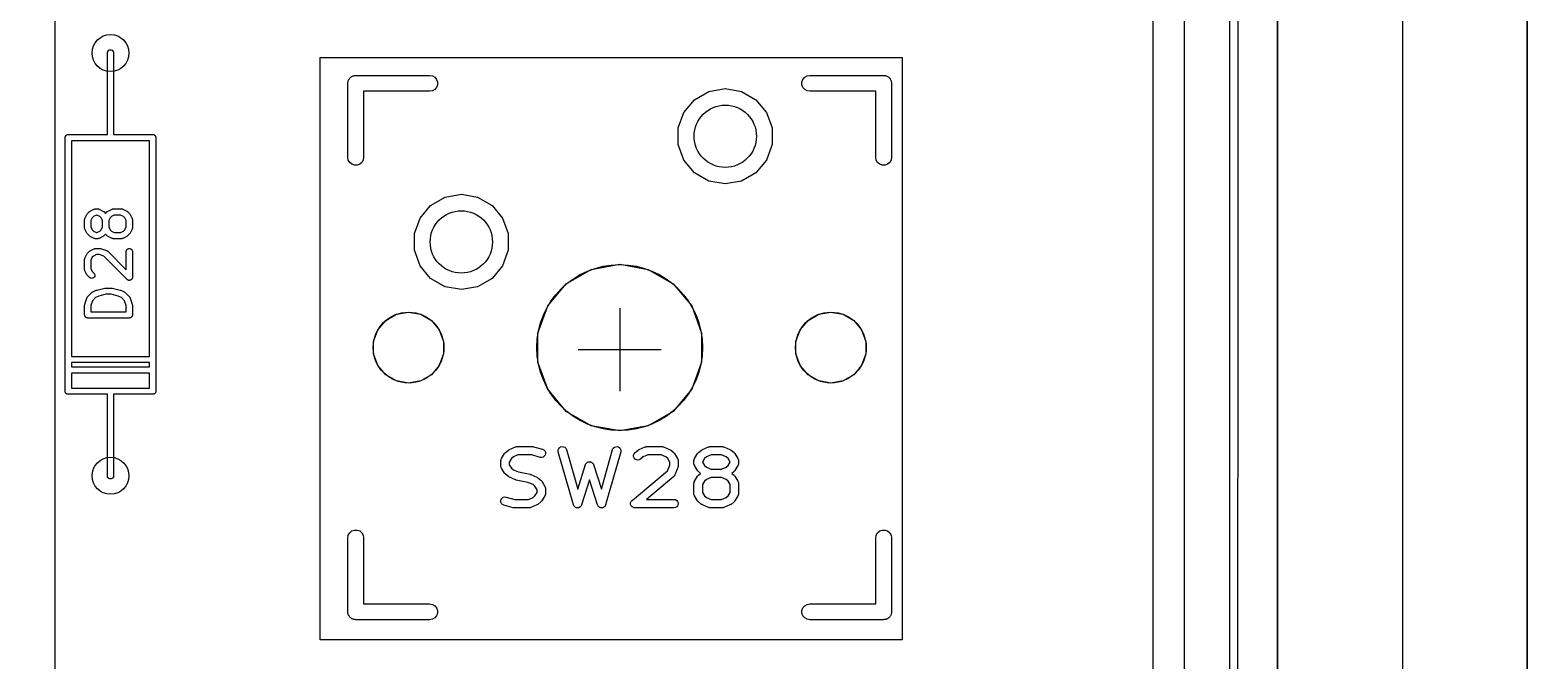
# Model space of a CAD drawing. Header units: millimetres. Extents: x 71 to 299, y 93 to 256.
# Drawn here: x 238.26 to 274.28, y 170.27 to 185.42 of the extents above; entities that cross this region are included whole.
import ezdxf

# ---------------------------------------------------------------- set-up
doc = ezdxf.new("R2010")
doc.units = ezdxf.units.MM
for name, color, linetype in [('BLACK', 7, 'Continuous'), ('PCB', 4, 'Continuous'), ('PCB_参照', 4, 'Continuous'), ('プレート', 6, 'Continuous'), ('上壁', 4, 'Continuous'), ('下壁1', 142, 'Continuous'), ('下壁2', 2, 'Continuous'), ('物理キー', 7, 'Continuous'), ('裏面', 3, 'Continuous')]:
    doc.layers.add(name, color=color, linetype=linetype)
doc.layers.add('化粧板', color=1, linetype='Continuous', transparency=0.6)
doc.layers.add('補助線', color=4, linetype='Continuous', transparency=0.6)

# ---------------------------------------------------------------- blocks, each defined once
blk = doc.blocks.new('PCB外形')
at = {"layer": 'BLACK'}
blk.add_line((202.925, -145.925), (202.925, -28.075), dxfattribs=at)
blk = doc.blocks.new('PCB詳細')
at = {"layer": 'BLACK'}
for p, q in [((175.925, -71.92), (175.93, -71.8943)), ((175.925, -73.19), (175.925, -71.92)), ((175.93, -71.8943), (175.943, -71.8718)), ((175.943, -71.8718), (175.963, -71.855)), ((175.963, -71.855), (175.987, -71.8461)), ((175.987, -71.8461), (176.013, -71.8461)), ((176.013, -71.8461), (176.037, -71.855)), ((176.037, -71.855), (176.057, -71.8718)), ((176.057, -71.8718), (176.07, -71.8943)), ((176.07, -71.8943), (176.075, -71.92)), ((176.075, -71.92), (176.075, -73.19)), ((181.709, -72.65), (181.712, -72.6336)), ((181.709, -74.428), (181.709, -72.65)), ((181.712, -72.6169), (181.718, -72.6013)), ((181.712, -72.6336), (181.712, -72.6169)), ((181.718, -72.6013), (181.721, -72.5848)), ((181.721, -72.5848), (181.729, -72.5704)), ((181.729, -72.5704), (181.735, -72.5547)), ((181.735, -72.5547), (181.746, -72.542)), ((181.746, -72.542), (181.754, -72.5275)), ((181.754, -72.5275), (181.767, -72.5168)), ((181.767, -72.5168), (181.778, -72.5041)), ((181.778, -72.5041), (181.792, -72.4957)), ((181.792, -72.4957), (181.805, -72.485)), ((181.805, -72.485), (181.82, -72.4793)), ((181.82, -72.4793), (181.835, -72.471)), ((181.835, -72.471), (181.851, -72.4681)), ((181.851, -72.4681), (181.867, -72.4624)), ((181.867, -72.4624), (181.884, -72.4624)), ((181.884, -72.4624), (181.9, -72.4595)), ((181.9, -72.4595), (183.678, -72.4595)), ((183.678, -72.4595), (183.743, -72.471)), ((183.743, -72.471), (183.8, -72.5041)), ((183.8, -72.5041), (183.843, -72.5547)), ((183.843, -72.7452), (183.8, -72.7959)), ((183.843, -72.5547), (183.866, -72.6169)), ((183.866, -72.6831), (183.843, -72.7452)), ((183.866, -72.6169), (183.866, -72.6831)), ((192.634, -72.6169), (192.657, -72.5547)), ((192.634, -72.6831), (192.634, -72.6169)), ((192.657, -72.7452), (192.634, -72.6831)), ((192.657, -72.5547), (192.7, -72.5041)), ((192.7, -72.7959), (192.657, -72.7452)), ((192.7, -72.5041), (192.757, -72.471)), ((192.757, -72.471), (192.822, -72.4595)), ((192.822, -72.4595), (194.6, -72.4595)), ((194.6, -72.4595), (194.616, -72.4624)), ((194.616, -72.4624), (194.633, -72.4624)), ((194.633, -72.4624), (194.649, -72.4681)), ((194.649, -72.4681), (194.665, -72.471)), ((194.665, -72.471), (194.68, -72.4793)), ((194.68, -72.4793), (194.695, -72.485)), ((194.695, -72.485), (194.708, -72.4957)), ((194.708, -72.4957), (194.722, -72.5041)), ((194.722, -72.5041), (194.733, -72.5168)), ((194.733, -72.5168), (194.746, -72.5275)), ((194.746, -72.5275), (194.754, -72.542)), ((194.754, -72.542), (194.765, -72.5547)), ((194.765, -72.5547), (194.771, -72.5704)), ((194.771, -72.5704), (194.779, -72.5848)), ((194.779, -72.5848), (194.782, -72.6013)), ((194.782, -72.6013), (194.788, -72.6169)), ((194.788, -72.6169), (194.788, -72.6336)), ((194.788, -72.6336), (194.79, -72.65)), ((194.79, -72.65), (194.79, -74.428)), ((183.678, -72.8405), (182.09, -72.8405)), ((182.09, -72.8405), (182.09, -74.428)), ((183.743, -72.829), (183.678, -72.8405)), ((183.8, -72.7959), (183.743, -72.829)), ((189.796, -73.3463), (190.052, -73.0411)), ((190.052, -73.0411), (190.398, -72.8418)), ((190.398, -72.8418), (190.79, -72.7726)), ((190.79, -72.7726), (191.182, -72.8418)), ((191.182, -72.8418), (191.528, -73.0411)), ((191.528, -73.0411), (191.784, -73.3463)), ((192.757, -72.829), (192.7, -72.7959)), ((192.822, -72.8405), (192.757, -72.829)), ((194.409, -72.8405), (192.822, -72.8405)), ((194.409, -74.428), (194.409, -72.8405)), ((175.925, -73.877), (175.925, -73.19)), ((176.075, -73.19), (176.075, -73.877)), ((189.66, -73.7208), (189.796, -73.3463)), ((191.784, -73.3463), (191.92, -73.7208)), ((189.66, -74.1192), (189.66, -73.7208)), ((191.92, -73.7208), (191.92, -74.1192)), ((174.909, -73.952), (174.91, -73.9455)), ((174.909, -80.048), (174.909, -73.952)), ((174.91, -73.939), (174.912, -73.9328)), ((174.91, -73.9455), (174.91, -73.939)), ((174.912, -73.9328), (174.914, -73.9263)), ((174.914, -73.9263), (174.917, -73.9207)), ((174.917, -73.9207), (174.919, -73.9145)), ((174.919, -73.9145), (174.923, -73.9095)), ((174.923, -73.9095), (174.927, -73.9038)), ((174.927, -73.9038), (174.932, -73.8996)), ((174.932, -73.8996), (174.936, -73.8945)), ((174.936, -73.8945), (174.941, -73.8913)), ((174.941, -73.8913), (174.946, -73.887)), ((174.946, -73.887), (174.953, -73.8848)), ((174.953, -73.8848), (174.958, -73.8815)), ((174.958, -73.8815), (174.965, -73.8804)), ((174.965, -73.8804), (174.971, -73.8781)), ((174.971, -73.8781), (174.978, -73.8781)), ((174.978, -73.8781), (174.984, -73.877)), ((174.984, -73.877), (175.925, -73.877)), ((176, -74.027), (175.059, -74.027)), ((175.059, -74.027), (175.059, -79.211)), ((176.941, -74.027), (176, -74.027)), ((176.075, -73.877), (177.016, -73.877)), ((176.941, -79.211), (176.941, -74.027)), ((177.016, -73.877), (177.022, -73.8781)), ((177.022, -73.8781), (177.029, -73.8781)), ((177.029, -73.8781), (177.035, -73.8804)), ((177.035, -73.8804), (177.042, -73.8815)), ((177.042, -73.8815), (177.047, -73.8848)), ((177.047, -73.8848), (177.053, -73.887)), ((177.053, -73.887), (177.059, -73.8913)), ((177.059, -73.8913), (177.064, -73.8945)), ((177.064, -73.8945), (177.068, -73.8996)), ((177.068, -73.8996), (177.073, -73.9038)), ((177.073, -73.9038), (177.077, -73.9095)), ((177.077, -73.9095), (177.081, -73.9145)), ((177.081, -73.9145), (177.083, -73.9207)), ((177.083, -73.9207), (177.086, -73.9263)), ((177.086, -73.9263), (177.088, -73.9328)), ((177.088, -73.9328), (177.09, -73.939)), ((177.09, -73.939), (177.09, -73.9455)), ((177.09, -73.9455), (177.091, -73.952)), ((177.091, -73.952), (177.091, -80.048)), ((189.796, -74.4937), (189.66, -74.1192)), ((191.92, -74.1192), (191.784, -74.4937)), ((181.721, -74.4932), (181.709, -74.428)), ((181.754, -74.5505), (181.721, -74.4932)), ((181.805, -74.593), (181.754, -74.5505)), ((182.046, -74.5505), (181.995, -74.593)), ((182.079, -74.4932), (182.046, -74.5505)), ((182.09, -74.428), (182.079, -74.4932)), ((190.052, -74.7989), (189.796, -74.4937)), ((191.784, -74.4937), (191.528, -74.7989)), ((194.421, -74.4932), (194.409, -74.428)), ((194.454, -74.5505), (194.421, -74.4932)), ((194.505, -74.593), (194.454, -74.5505)), ((194.746, -74.5505), (194.695, -74.593)), ((194.779, -74.4932), (194.746, -74.5505)), ((194.79, -74.428), (194.779, -74.4932)), ((181.867, -74.6156), (181.805, -74.593)), ((181.933, -74.6156), (181.867, -74.6156)), ((181.995, -74.593), (181.933, -74.6156)), ((190.398, -74.9982), (190.052, -74.7989)), ((191.528, -74.7989), (191.182, -74.9982)), ((194.567, -74.6156), (194.505, -74.593)), ((194.633, -74.6156), (194.567, -74.6156)), ((194.695, -74.593), (194.633, -74.6156)), ((190.79, -75.0674), (190.398, -74.9982)), ((191.182, -74.9982), (190.79, -75.0674)), ((183.446, -75.8863), (183.702, -75.5811)), ((183.702, -75.5811), (184.048, -75.3818)), ((184.048, -75.3818), (184.44, -75.3126)), ((184.44, -75.3126), (184.832, -75.3818)), ((184.832, -75.3818), (185.178, -75.5811)), ((185.178, -75.5811), (185.434, -75.8863)), ((175.377, -75.9286), (175.378, -75.9243)), ((175.377, -76.119), (175.377, -75.9286)), ((175.378, -75.92), (175.38, -75.9116)), ((175.378, -75.9243), (175.378, -75.92)), ((175.38, -75.9116), (175.382, -75.9029)), ((175.382, -75.9029), (175.384, -75.8992)), ((175.384, -75.8992), (175.385, -75.895)), ((175.385, -75.895), (175.433, -75.7998)), ((175.433, -75.7998), (175.44, -75.7901)), ((175.44, -75.7901), (175.447, -75.7803)), ((175.447, -75.7803), (175.495, -75.7327)), ((175.495, -75.7327), (175.504, -75.7258)), ((175.504, -75.7258), (175.514, -75.7186)), ((175.514, -75.7186), (175.609, -75.671)), ((175.562, -75.8778), (175.527, -75.9463)), ((175.527, -75.9463), (175.527, -76.1013)), ((175.592, -75.8474), (175.562, -75.8778)), ((175.661, -75.8131), (175.592, -75.8474)), ((175.609, -75.671), (175.613, -75.6698)), ((175.613, -75.6698), (175.617, -75.6676)), ((175.617, -75.6676), (175.626, -75.6661)), ((175.626, -75.6661), (175.634, -75.6636)), ((175.634, -75.6636), (175.639, -75.6638)), ((175.639, -75.6638), (175.643, -75.6631)), ((175.643, -75.6631), (175.69, -75.6631)), ((175.673, -75.8131), (175.661, -75.8131)), ((175.741, -75.8474), (175.673, -75.8131)), ((175.69, -75.6631), (175.695, -75.6638)), ((175.695, -75.6638), (175.699, -75.6636)), ((175.699, -75.6636), (175.707, -75.6661)), ((175.707, -75.6661), (175.716, -75.6676)), ((175.716, -75.6676), (175.72, -75.6698)), ((175.72, -75.6698), (175.724, -75.671)), ((175.724, -75.671), (175.819, -75.7186)), ((175.772, -75.8778), (175.741, -75.8474)), ((175.806, -75.9463), (175.772, -75.8778)), ((175.806, -76.1013), (175.806, -75.9463)), ((175.819, -75.7186), (175.829, -75.7258)), ((175.829, -75.7258), (175.839, -75.7327)), ((175.839, -75.7327), (175.881, -75.7749)), ((175.881, -75.7749), (175.923, -75.7327)), ((175.923, -75.7327), (175.933, -75.7258)), ((175.933, -75.7258), (175.943, -75.7186)), ((175.943, -75.7186), (176.038, -75.671)), ((175.99, -75.8778), (175.956, -75.9463)), ((175.956, -75.9463), (175.956, -76.1013)), ((176.021, -75.8474), (175.99, -75.8778)), ((176.089, -75.8131), (176.021, -75.8474)), ((176.038, -75.671), (176.042, -75.6698)), ((176.042, -75.6698), (176.046, -75.6676)), ((176.046, -75.6676), (176.054, -75.6661)), ((176.054, -75.6661), (176.063, -75.6636)), ((176.063, -75.6636), (176.067, -75.6638)), ((176.067, -75.6638), (176.071, -75.6631)), ((176.071, -75.6631), (176.262, -75.6631)), ((176.244, -75.8131), (176.089, -75.8131)), ((176.313, -75.8474), (176.244, -75.8131)), ((176.262, -75.6631), (176.266, -75.6638)), ((176.266, -75.6638), (176.27, -75.6636)), ((176.27, -75.6636), (176.279, -75.6661)), ((176.279, -75.6661), (176.288, -75.6676)), ((176.288, -75.6676), (176.291, -75.6698)), ((176.291, -75.6698), (176.295, -75.671)), ((176.295, -75.671), (176.391, -75.7186)), ((176.343, -75.8778), (176.313, -75.8474)), ((176.377, -75.9463), (176.343, -75.8778)), ((176.377, -76.1013), (176.377, -75.9463)), ((176.391, -75.7186), (176.4, -75.7258)), ((176.4, -75.7258), (176.41, -75.7327)), ((176.41, -75.7327), (176.458, -75.7803)), ((176.458, -75.7803), (176.465, -75.7901)), ((176.465, -75.7901), (176.472, -75.7998)), ((176.472, -75.7998), (176.519, -75.895)), ((176.519, -75.895), (176.521, -75.8992)), ((176.521, -75.8992), (176.523, -75.9029)), ((176.523, -75.9029), (176.524, -75.9116)), ((176.524, -75.9116), (176.527, -75.92)), ((176.527, -75.92), (176.527, -75.9243)), ((176.527, -75.9243), (176.527, -75.9286)), ((176.527, -75.9286), (176.527, -76.119)), ((183.31, -76.2608), (183.446, -75.8863)), ((185.434, -75.8863), (185.57, -76.2608)), ((175.378, -76.1233), (175.377, -76.119)), ((175.378, -76.1276), (175.378, -76.1233)), ((175.38, -76.136), (175.378, -76.1276)), ((175.382, -76.1447), (175.38, -76.136)), ((175.384, -76.1484), (175.382, -76.1447)), ((175.385, -76.1526), (175.384, -76.1484)), ((175.433, -76.2478), (175.385, -76.1526)), ((175.44, -76.2575), (175.433, -76.2478)), ((175.447, -76.2673), (175.44, -76.2575)), ((175.495, -76.3149), (175.447, -76.2673)), ((175.504, -76.3218), (175.495, -76.3149)), ((175.514, -76.329), (175.504, -76.3218)), ((175.609, -76.3766), (175.514, -76.329)), ((175.527, -76.1013), (175.562, -76.1699)), ((175.562, -76.1699), (175.592, -76.2003)), ((175.592, -76.2003), (175.661, -76.2345)), ((175.661, -76.2345), (175.673, -76.2345)), ((175.673, -76.2345), (175.741, -76.2003)), ((175.819, -76.329), (175.724, -76.3766)), ((175.741, -76.2003), (175.772, -76.1699)), ((175.772, -76.1699), (175.806, -76.1013)), ((175.829, -76.3218), (175.819, -76.329)), ((175.839, -76.3149), (175.829, -76.3218)), ((175.881, -76.2727), (175.839, -76.3149)), ((175.923, -76.3149), (175.881, -76.2727)), ((175.933, -76.3218), (175.923, -76.3149)), ((175.943, -76.329), (175.933, -76.3218)), ((176.038, -76.3766), (175.943, -76.329)), ((175.956, -76.1013), (175.99, -76.1699)), ((175.99, -76.1699), (176.021, -76.2003)), ((176.021, -76.2003), (176.089, -76.2345)), ((176.089, -76.2345), (176.244, -76.2345)), ((176.244, -76.2345), (176.313, -76.2003)), ((176.391, -76.329), (176.295, -76.3766)), ((176.313, -76.2003), (176.343, -76.1699)), ((176.343, -76.1699), (176.377, -76.1013)), ((176.4, -76.3218), (176.391, -76.329)), ((176.41, -76.3149), (176.4, -76.3218)), ((176.458, -76.2673), (176.41, -76.3149)), ((176.465, -76.2575), (176.458, -76.2673)), ((176.472, -76.2478), (176.465, -76.2575)), ((176.519, -76.1526), (176.472, -76.2478)), ((176.521, -76.1484), (176.519, -76.1526)), ((176.523, -76.1447), (176.521, -76.1484)), ((176.524, -76.136), (176.523, -76.1447)), ((176.527, -76.1276), (176.524, -76.136)), ((176.527, -76.119), (176.527, -76.1233)), ((176.527, -76.1233), (176.527, -76.1276)), ((183.31, -76.6592), (183.31, -76.2608)), ((185.57, -76.2608), (185.57, -76.6592)), ((175.447, -76.7327), (175.495, -76.6851)), ((175.495, -76.6851), (175.504, -76.6782)), ((175.504, -76.6782), (175.514, -76.671)), ((175.514, -76.671), (175.609, -76.6234)), ((175.613, -76.3778), (175.609, -76.3766)), ((175.609, -76.6234), (175.613, -76.6222)), ((175.617, -76.38), (175.613, -76.3778)), ((175.613, -76.6222), (175.617, -76.62)), ((175.626, -76.3815), (175.617, -76.38)), ((175.617, -76.62), (175.626, -76.6185)), ((175.634, -76.384), (175.626, -76.3815)), ((175.626, -76.6185), (175.634, -76.616)), ((175.639, -76.3838), (175.634, -76.384)), ((175.634, -76.616), (175.639, -76.6162)), ((175.643, -76.3845), (175.639, -76.3838)), ((175.639, -76.6162), (175.643, -76.6155)), ((175.69, -76.3845), (175.643, -76.3845)), ((175.643, -76.6155), (175.738, -76.6155)), ((175.695, -76.3838), (175.69, -76.3845)), ((175.699, -76.384), (175.695, -76.3838)), ((175.707, -76.3815), (175.699, -76.384)), ((175.716, -76.38), (175.707, -76.3815)), ((175.72, -76.3778), (175.716, -76.38)), ((175.724, -76.3766), (175.72, -76.3778)), ((175.738, -76.6155), (175.75, -76.6176)), ((175.75, -76.6176), (175.762, -76.6193)), ((175.762, -76.6193), (175.905, -76.6669)), ((175.905, -76.6669), (175.908, -76.669)), ((175.908, -76.669), (175.913, -76.6701)), ((175.913, -76.6701), (175.92, -76.6752)), ((175.92, -76.6752), (175.928, -76.6793)), ((175.928, -76.6793), (175.93, -76.6826)), ((175.93, -76.6826), (175.934, -76.6851)), ((175.934, -76.6851), (176.377, -77.1285)), ((176.042, -76.3778), (176.038, -76.3766)), ((176.046, -76.38), (176.042, -76.3778)), ((176.054, -76.3815), (176.046, -76.38)), ((176.063, -76.384), (176.054, -76.3815)), ((176.067, -76.3838), (176.063, -76.384)), ((176.071, -76.3845), (176.067, -76.3838)), ((176.262, -76.3845), (176.071, -76.3845)), ((176.266, -76.3838), (176.262, -76.3845)), ((176.27, -76.384), (176.266, -76.3838)), ((176.279, -76.3815), (176.27, -76.384)), ((176.288, -76.38), (176.279, -76.3815)), ((176.291, -76.3778), (176.288, -76.38)), ((176.295, -76.3766), (176.291, -76.3778)), ((176.377, -76.6905), (176.382, -76.6648)), ((176.377, -77.1285), (176.377, -76.6905)), ((176.382, -76.6648), (176.395, -76.6423)), ((176.395, -76.6423), (176.415, -76.6255)), ((176.415, -76.6255), (176.439, -76.6166)), ((176.439, -76.6166), (176.465, -76.6166)), ((176.465, -76.6166), (176.49, -76.6255)), ((176.49, -76.6255), (176.51, -76.6423)), ((176.51, -76.6423), (176.523, -76.6648)), ((176.523, -76.6648), (176.527, -76.6905)), ((176.527, -76.6905), (176.527, -77.3095)), ((183.446, -77.0337), (183.31, -76.6592)), ((185.57, -76.6592), (185.434, -77.0337)), ((175.377, -76.881), (175.378, -76.8767)), ((175.377, -77.119), (175.377, -76.881)), ((175.378, -76.8724), (175.38, -76.864)), ((175.378, -76.8767), (175.378, -76.8724)), ((175.38, -76.864), (175.382, -76.8553)), ((175.382, -76.8553), (175.384, -76.8516)), ((175.384, -76.8516), (175.385, -76.8474)), ((175.385, -76.8474), (175.433, -76.7522)), ((175.433, -76.7522), (175.44, -76.7425)), ((175.44, -76.7425), (175.447, -76.7327)), ((175.562, -76.8301), (175.527, -76.8987)), ((175.527, -76.8987), (175.527, -77.1013)), ((175.592, -76.7997), (175.562, -76.8301)), ((175.661, -76.7655), (175.592, -76.7997)), ((175.726, -76.7655), (175.661, -76.7655)), ((175.84, -76.8036), (175.726, -76.7655)), ((176.399, -77.3626), (175.84, -76.8036)), ((183.702, -77.3389), (183.446, -77.0337)), ((185.434, -77.0337), (185.178, -77.3389)), ((187.565, -77.1192), (188.25, -76.9985)), ((188.25, -76.9985), (188.935, -77.1192)), ((175.378, -77.1233), (175.377, -77.119)), ((175.378, -77.1276), (175.378, -77.1233)), ((175.38, -77.136), (175.378, -77.1276)), ((175.382, -77.1447), (175.38, -77.136)), ((175.384, -77.1484), (175.382, -77.1447)), ((175.385, -77.1526), (175.384, -77.1484)), ((175.433, -77.2478), (175.385, -77.1526)), ((175.44, -77.2575), (175.433, -77.2478)), ((175.447, -77.2673), (175.44, -77.2575)), ((175.495, -77.3149), (175.447, -77.2673)), ((175.516, -77.3299), (175.495, -77.3149)), ((175.541, -77.3366), (175.516, -77.3299)), ((175.527, -77.1013), (175.562, -77.1699)), ((175.567, -77.3343), (175.541, -77.3366)), ((175.562, -77.1699), (175.601, -77.2089)), ((175.591, -77.3233), (175.567, -77.3343)), ((175.609, -77.3049), (175.591, -77.3233)), ((175.601, -77.2089), (175.616, -77.2302)), ((175.62, -77.2813), (175.609, -77.3049)), ((175.616, -77.2302), (175.622, -77.2554)), ((175.622, -77.2554), (175.62, -77.2813)), ((176.407, -77.3682), (176.399, -77.3626)), ((176.415, -77.3745), (176.407, -77.3682)), ((176.418, -77.3756), (176.415, -77.3745)), ((176.421, -77.3775), (176.418, -77.3756)), ((176.43, -77.38), (176.421, -77.3775)), ((176.439, -77.3834), (176.43, -77.38)), ((176.443, -77.3834), (176.439, -77.3834)), ((176.446, -77.3842), (176.443, -77.3834)), ((176.456, -77.3834), (176.446, -77.3842)), ((176.465, -77.3834), (176.456, -77.3834)), ((176.469, -77.3823), (176.465, -77.3834)), ((176.472, -77.382), (176.469, -77.3823)), ((176.481, -77.3778), (176.472, -77.382)), ((176.49, -77.3745), (176.481, -77.3778)), ((176.492, -77.3724), (176.49, -77.3745)), ((176.495, -77.371), (176.492, -77.3724)), ((176.502, -77.364), (176.495, -77.371)), ((176.51, -77.3577), (176.502, -77.364)), ((176.511, -77.3549), (176.51, -77.3577)), ((176.514, -77.3525), (176.511, -77.3549)), ((176.518, -77.3437), (176.514, -77.3525)), ((176.523, -77.3352), (176.518, -77.3437)), ((176.525, -77.3289), (176.523, -77.3319)), ((176.523, -77.3319), (176.523, -77.3352)), ((176.526, -77.3192), (176.525, -77.3289)), ((176.527, -77.3095), (176.526, -77.3192)), ((184.048, -77.5382), (183.702, -77.3389)), ((185.178, -77.3389), (184.832, -77.5382)), ((186.963, -77.4667), (187.565, -77.1192)), ((188.935, -77.1192), (189.537, -77.4667)), ((175.432, -77.8016), (175.437, -77.7944)), ((175.437, -77.7944), (175.441, -77.7867)), ((175.441, -77.7867), (175.444, -77.7838)), ((175.444, -77.7838), (175.447, -77.7803)), ((175.447, -77.7803), (175.542, -77.6851)), ((175.542, -77.6851), (175.552, -77.6782)), ((175.552, -77.6782), (175.562, -77.671)), ((175.562, -77.671), (175.657, -77.6234)), ((175.717, -77.7612), (175.64, -77.7997)), ((175.657, -77.6234), (175.665, -77.6211)), ((175.665, -77.6211), (175.672, -77.6177)), ((175.672, -77.6177), (175.863, -77.5701)), ((175.89, -77.7179), (175.717, -77.7612)), ((175.863, -77.5701), (175.872, -77.5695)), ((175.872, -77.5695), (175.881, -77.5679)), ((175.881, -77.5679), (176.024, -77.5679)), ((176.015, -77.7179), (175.89, -77.7179)), ((176.188, -77.7612), (176.015, -77.7179)), ((176.024, -77.5679), (176.033, -77.5695)), ((176.033, -77.5695), (176.042, -77.5701)), ((176.042, -77.5701), (176.232, -77.6177)), ((176.265, -77.7997), (176.188, -77.7612)), ((176.232, -77.6177), (176.24, -77.6211)), ((176.24, -77.6211), (176.248, -77.6234)), ((176.248, -77.6234), (176.343, -77.671)), ((176.343, -77.671), (176.353, -77.6782)), ((176.353, -77.6782), (176.363, -77.6851)), ((176.363, -77.6851), (176.458, -77.7803)), ((176.458, -77.7803), (176.46, -77.7838)), ((176.46, -77.7838), (176.464, -77.7867)), ((176.464, -77.7867), (176.468, -77.7944)), ((176.468, -77.7944), (176.473, -77.8016)), ((184.44, -77.6074), (184.048, -77.5382)), ((184.832, -77.5382), (184.44, -77.6074)), ((186.517, -77.9992), (186.963, -77.4667)), ((189.537, -77.4667), (189.983, -77.9992)), ((175.377, -77.9762), (175.379, -77.9643)), ((175.377, -78.2143), (175.377, -77.9762)), ((175.379, -77.9643), (175.381, -77.9525)), ((175.381, -77.9525), (175.429, -77.8096)), ((175.429, -77.8096), (175.431, -77.8058)), ((175.431, -77.8058), (175.432, -77.8016)), ((175.566, -77.8738), (175.527, -77.9884)), ((175.527, -77.9884), (175.527, -78.1393)), ((175.527, -78.1393), (176.377, -78.1393)), ((175.64, -77.7997), (175.566, -77.8738)), ((176.339, -77.8738), (176.265, -77.7997)), ((176.377, -77.9884), (176.339, -77.8738)), ((176.377, -78.1393), (176.377, -77.9884)), ((176.473, -77.8016), (176.474, -77.8058)), ((176.474, -77.8058), (176.476, -77.8096)), ((176.476, -77.8096), (176.524, -77.9525)), ((176.524, -77.9525), (176.525, -77.9643)), ((176.525, -77.9643), (176.527, -77.9762)), ((176.527, -77.9762), (176.527, -78.2143)), ((182.878, -78.1974), (183.17, -78.1458)), ((183.17, -78.1458), (183.462, -78.1974)), ((186.279, -78.6524), (186.517, -77.9992)), ((189.983, -77.9992), (190.221, -78.6524)), ((193.038, -78.1974), (193.33, -78.1458)), ((193.33, -78.1458), (193.622, -78.1974)), ((175.379, -78.2207), (175.377, -78.2143)), ((175.379, -78.2273), (175.379, -78.2207)), ((175.381, -78.2335), (175.379, -78.2273)), ((175.382, -78.2399), (175.381, -78.2335)), ((175.385, -78.2456), (175.382, -78.2399)), ((175.387, -78.2518), (175.385, -78.2456)), ((175.392, -78.2568), (175.387, -78.2518)), ((175.395, -78.2625), (175.392, -78.2568)), ((175.4, -78.2667), (175.395, -78.2625)), ((175.404, -78.2717), (175.4, -78.2667)), ((175.41, -78.275), (175.404, -78.2717)), ((175.415, -78.2792), (175.41, -78.275)), ((175.421, -78.2815), (175.415, -78.2792)), ((175.427, -78.2848), (175.421, -78.2815)), ((175.433, -78.2859), (175.427, -78.2848)), ((175.439, -78.2881), (175.433, -78.2859)), ((175.446, -78.2881), (175.439, -78.2881)), ((175.452, -78.2893), (175.446, -78.2881)), ((176.452, -78.2893), (175.452, -78.2893)), ((176.459, -78.2881), (176.452, -78.2893)), ((176.465, -78.2881), (176.459, -78.2881)), ((176.472, -78.2859), (176.465, -78.2881)), ((176.478, -78.2848), (176.472, -78.2859)), ((176.484, -78.2815), (176.478, -78.2848)), ((176.49, -78.2792), (176.484, -78.2815)), ((176.495, -78.275), (176.49, -78.2792)), ((176.501, -78.2717), (176.495, -78.275)), ((176.505, -78.2667), (176.501, -78.2717)), ((176.51, -78.2625), (176.505, -78.2667)), ((176.513, -78.2568), (176.51, -78.2625)), ((176.517, -78.2518), (176.513, -78.2568)), ((176.52, -78.2456), (176.517, -78.2518)), ((176.523, -78.2399), (176.52, -78.2456)), ((176.524, -78.2335), (176.523, -78.2399)), ((176.526, -78.2273), (176.524, -78.2335)), ((176.527, -78.2143), (176.526, -78.2207)), ((176.526, -78.2207), (176.526, -78.2273)), ((182.43, -78.5729), (182.621, -78.3457)), ((182.621, -78.3457), (182.878, -78.1974)), ((183.462, -78.1974), (183.719, -78.3457)), ((183.719, -78.3457), (183.91, -78.5729)), ((192.59, -78.5729), (192.781, -78.3457)), ((192.781, -78.3457), (193.038, -78.1974)), ((193.622, -78.1974), (193.879, -78.3457)), ((193.879, -78.3457), (194.07, -78.5729)), ((182.329, -78.8517), (182.43, -78.5729)), ((182.329, -79.1483), (182.329, -78.8517)), ((183.91, -78.5729), (184.011, -78.8517)), ((184.011, -78.8517), (184.011, -79.1483)), ((186.279, -79.3476), (186.279, -78.6524)), ((190.221, -78.6524), (190.221, -79.3476)), ((192.489, -78.8517), (192.59, -78.5729)), ((192.489, -79.1483), (192.489, -78.8517)), ((194.07, -78.5729), (194.171, -78.8517)), ((194.171, -78.8517), (194.171, -79.1483)), ((175.059, -79.211), (176.941, -79.211)), ((182.43, -79.4271), (182.329, -79.1483)), ((184.011, -79.1483), (183.91, -79.4271)), ((192.59, -79.4271), (192.489, -79.1483)), ((194.171, -79.1483), (194.07, -79.4271)), ((175.059, -79.361), (175.059, -79.465)), ((176.941, -79.361), (175.059, -79.361)), ((175.059, -79.465), (176.941, -79.465)), ((176.941, -79.465), (176.941, -79.361)), ((182.621, -79.6543), (182.43, -79.4271)), ((183.91, -79.4271), (183.719, -79.6543)), ((186.517, -80.0008), (186.279, -79.3476)), ((190.221, -79.3476), (189.983, -80.0008)), ((192.781, -79.6543), (192.59, -79.4271)), ((194.07, -79.4271), (193.879, -79.6543)), ((176.941, -79.615), (175.059, -79.615)), ((175.059, -79.615), (175.059, -79.973)), ((176.941, -79.973), (176.941, -79.615)), ((182.878, -79.8026), (182.621, -79.6543)), ((183.17, -79.8541), (182.878, -79.8026)), ((183.462, -79.8026), (183.17, -79.8541)), ((183.719, -79.6543), (183.462, -79.8026)), ((193.038, -79.8026), (192.781, -79.6543)), ((193.33, -79.8541), (193.038, -79.8026)), ((193.622, -79.8026), (193.33, -79.8541)), ((193.879, -79.6543), (193.622, -79.8026)), ((174.91, -80.0545), (174.909, -80.048)), ((174.91, -80.061), (174.91, -80.0545)), ((174.912, -80.0672), (174.91, -80.061)), ((174.914, -80.0737), (174.912, -80.0672)), ((174.917, -80.0793), (174.914, -80.0737)), ((174.919, -80.0855), (174.917, -80.0793)), ((174.923, -80.0905), (174.919, -80.0855)), ((174.927, -80.0962), (174.923, -80.0905)), ((174.932, -80.1004), (174.927, -80.0962)), ((174.936, -80.1055), (174.932, -80.1004)), ((174.941, -80.1087), (174.936, -80.1055)), ((174.946, -80.113), (174.941, -80.1087)), ((174.953, -80.1152), (174.946, -80.113)), ((174.958, -80.1185), (174.953, -80.1152)), ((174.965, -80.1196), (174.958, -80.1185)), ((174.971, -80.1219), (174.965, -80.1196)), ((174.978, -80.1219), (174.971, -80.1219)), ((174.984, -80.123), (174.978, -80.1219)), ((175.925, -80.123), (174.984, -80.123)), ((175.059, -79.973), (176, -79.973)), ((175.925, -80.81), (175.925, -80.123)), ((176, -79.973), (176.941, -79.973)), ((177.016, -80.123), (176.075, -80.123)), ((176.075, -80.123), (176.075, -80.81)), ((177.022, -80.1219), (177.016, -80.123)), ((177.029, -80.1219), (177.022, -80.1219)), ((177.035, -80.1196), (177.029, -80.1219)), ((177.042, -80.1185), (177.035, -80.1196)), ((177.047, -80.1152), (177.042, -80.1185)), ((177.053, -80.113), (177.047, -80.1152)), ((177.059, -80.1087), (177.053, -80.113)), ((177.064, -80.1055), (177.059, -80.1087)), ((177.068, -80.1004), (177.064, -80.1055)), ((177.073, -80.0962), (177.068, -80.1004)), ((177.077, -80.0905), (177.073, -80.0962)), ((177.081, -80.0855), (177.077, -80.0905)), ((177.083, -80.0793), (177.081, -80.0855)), ((177.086, -80.0737), (177.083, -80.0793)), ((177.088, -80.0672), (177.086, -80.0737)), ((177.09, -80.061), (177.088, -80.0672)), ((177.091, -80.048), (177.09, -80.0545)), ((177.09, -80.0545), (177.09, -80.061)), ((186.963, -80.5332), (186.517, -80.0008)), ((189.983, -80.0008), (189.537, -80.5332)), ((187.565, -80.8808), (186.963, -80.5332)), ((189.537, -80.5332), (188.935, -80.8808)), ((175.925, -82.08), (175.925, -80.81)), ((176.075, -80.81), (176.075, -82.08)), ((188.25, -81.0015), (187.565, -80.8808)), ((188.935, -80.8808), (188.25, -81.0015)), ((185.598, -81.4462), (185.743, -81.3857)), ((185.743, -81.3857), (185.746, -81.3852)), ((185.746, -81.3852), (185.748, -81.3841)), ((185.748, -81.3841), (185.763, -81.3814)), ((185.763, -81.3814), (185.778, -81.378)), ((185.778, -81.378), (185.78, -81.3783)), ((185.78, -81.3783), (185.783, -81.3779)), ((185.783, -81.3779), (186.145, -81.3779)), ((186.145, -81.3779), (186.159, -81.3803)), ((186.159, -81.3803), (186.173, -81.3816)), ((186.173, -81.3816), (186.39, -81.4421)), ((186.798, -81.4089), (186.827, -81.3882)), ((186.827, -81.3882), (186.861, -81.3785)), ((186.861, -81.3785), (186.896, -81.381)), ((186.896, -81.381), (186.928, -81.3953)), ((186.928, -81.3953), (186.953, -81.4199)), ((188.095, -81.4199), (188.121, -81.3953)), ((188.121, -81.3953), (188.153, -81.381)), ((188.153, -81.381), (188.188, -81.3785)), ((188.188, -81.3785), (188.222, -81.3882)), ((188.222, -81.3882), (188.25, -81.4089)), ((188.719, -81.4462), (188.864, -81.3857)), ((188.864, -81.3857), (188.866, -81.3852)), ((188.866, -81.3852), (188.868, -81.3841)), ((188.868, -81.3841), (188.884, -81.3814)), ((188.884, -81.3814), (188.898, -81.378)), ((188.898, -81.378), (188.901, -81.3783)), ((188.901, -81.3783), (188.903, -81.3779)), ((188.903, -81.3779), (189.266, -81.3779)), ((189.266, -81.3779), (189.268, -81.3783)), ((189.268, -81.3783), (189.271, -81.378)), ((189.271, -81.378), (189.286, -81.3814)), ((189.286, -81.3814), (189.301, -81.3841)), ((189.301, -81.3841), (189.303, -81.3852)), ((189.303, -81.3852), (189.305, -81.3857)), ((189.305, -81.3857), (189.45, -81.4462)), ((190.243, -81.4462), (190.388, -81.3857)), ((190.388, -81.3857), (190.39, -81.3852)), ((190.39, -81.3852), (190.392, -81.3841)), ((190.392, -81.3841), (190.408, -81.3814)), ((190.408, -81.3814), (190.422, -81.378)), ((190.422, -81.378), (190.425, -81.3783)), ((190.425, -81.3783), (190.427, -81.3779)), ((190.427, -81.3779), (190.717, -81.3779)), ((190.717, -81.3779), (190.72, -81.3783)), ((190.72, -81.3783), (190.722, -81.378)), ((190.722, -81.378), (190.737, -81.3814)), ((190.737, -81.3814), (190.752, -81.3841)), ((190.752, -81.3841), (190.754, -81.3852)), ((190.754, -81.3852), (190.757, -81.3857)), ((190.757, -81.3857), (190.902, -81.4462)), ((185.391, -81.7214), (185.392, -81.7118)), ((185.391, -81.8424), (185.391, -81.7214)), ((185.392, -81.7118), (185.393, -81.7021)), ((185.393, -81.7021), (185.395, -81.6946)), ((185.395, -81.6946), (185.397, -81.6867)), ((185.397, -81.6867), (185.402, -81.6782)), ((185.402, -81.6782), (185.405, -81.6692)), ((185.405, -81.6692), (185.478, -81.5482)), ((185.478, -81.5482), (185.489, -81.5354)), ((185.489, -81.5354), (185.5, -81.5224)), ((185.5, -81.5224), (185.572, -81.4619)), ((185.572, -81.4619), (185.586, -81.4544)), ((185.586, -81.4544), (185.598, -81.4462)), ((185.643, -81.6675), (185.594, -81.7496)), ((185.594, -81.7496), (185.594, -81.8142)), ((185.691, -81.6279), (185.643, -81.6675)), ((185.803, -81.5811), (185.691, -81.6279)), ((186.132, -81.5811), (185.803, -81.5811)), ((186.336, -81.6379), (186.132, -81.5811)), ((186.371, -81.6413), (186.336, -81.6379)), ((186.405, -81.6325), (186.371, -81.6413)), ((186.39, -81.4421), (186.422, -81.4573)), ((186.434, -81.6125), (186.405, -81.6325)), ((186.422, -81.4573), (186.447, -81.4825)), ((186.455, -81.5838), (186.434, -81.6125)), ((186.447, -81.4825), (186.462, -81.5146)), ((186.464, -81.5498), (186.455, -81.5838)), ((186.462, -81.5146), (186.464, -81.5498)), ((186.77, -81.4723), (186.778, -81.4381)), ((186.773, -81.5074), (186.77, -81.4723)), ((187.136, -82.7774), (186.773, -81.5074)), ((186.778, -81.4381), (186.798, -81.4089)), ((186.953, -81.4199), (186.969, -81.4516)), ((186.969, -81.4516), (187.24, -82.399)), ((187.46, -81.7657), (187.47, -81.7565)), ((187.47, -81.7565), (187.474, -81.7549)), ((187.474, -81.7549), (187.477, -81.7525)), ((187.477, -81.7525), (187.49, -81.7483)), ((187.49, -81.7483), (187.503, -81.7431)), ((187.503, -81.7431), (187.507, -81.7429)), ((187.507, -81.7429), (187.511, -81.7417)), ((187.511, -81.7417), (187.524, -81.7422)), ((187.524, -81.7422), (187.538, -81.7417)), ((187.538, -81.7417), (187.542, -81.7429)), ((187.542, -81.7429), (187.546, -81.7431)), ((187.546, -81.7431), (187.559, -81.7483)), ((187.559, -81.7483), (187.572, -81.7525)), ((187.572, -81.7525), (187.575, -81.7549)), ((187.575, -81.7549), (187.579, -81.7565)), ((187.579, -81.7565), (187.589, -81.7657)), ((187.809, -82.399), (188.08, -81.4516)), ((188.275, -81.5074), (187.912, -82.7774)), ((188.08, -81.4516), (188.095, -81.4199)), ((188.25, -81.4089), (188.27, -81.4381)), ((188.27, -81.4381), (188.279, -81.4723)), ((188.279, -81.4723), (188.275, -81.5074)), ((188.585, -81.5825), (188.598, -81.5494)), ((188.585, -81.6178), (188.585, -81.5825)), ((188.597, -81.651), (188.585, -81.6178)), ((188.62, -81.6781), (188.597, -81.651)), ((188.598, -81.5494), (188.62, -81.5224)), ((188.62, -81.5224), (188.693, -81.4619)), ((188.65, -81.6958), (188.62, -81.6781)), ((188.685, -81.7021), (188.65, -81.6958)), ((188.72, -81.6961), (188.685, -81.7021)), ((188.693, -81.4619), (188.706, -81.4544)), ((188.706, -81.4544), (188.719, -81.4462)), ((188.75, -81.6785), (188.72, -81.6961)), ((188.811, -81.6279), (188.75, -81.6785)), ((188.923, -81.5811), (188.811, -81.6279)), ((189.246, -81.5811), (188.923, -81.5811)), ((189.358, -81.6279), (189.246, -81.5811)), ((189.405, -81.6675), (189.358, -81.6279)), ((189.455, -81.7496), (189.405, -81.6675)), ((189.45, -81.4462), (189.463, -81.4544)), ((189.455, -81.8228), (189.455, -81.7496)), ((189.463, -81.4544), (189.476, -81.4619)), ((189.476, -81.4619), (189.549, -81.5224)), ((189.549, -81.5224), (189.56, -81.5354)), ((189.56, -81.5354), (189.571, -81.5482)), ((189.571, -81.5482), (189.643, -81.6692)), ((189.643, -81.6692), (189.647, -81.6782)), ((189.647, -81.6782), (189.652, -81.6867)), ((189.652, -81.6867), (189.653, -81.6946)), ((189.653, -81.6946), (189.656, -81.7021)), ((189.656, -81.7021), (189.656, -81.7118)), ((189.656, -81.7118), (189.658, -81.7214)), ((189.658, -81.7214), (189.658, -81.8424)), ((190.035, -81.7214), (190.037, -81.7118)), ((190.035, -81.7819), (190.035, -81.7214)), ((190.037, -81.7021), (190.04, -81.6946)), ((190.037, -81.7118), (190.037, -81.7021)), ((190.04, -81.6946), (190.041, -81.6867)), ((190.041, -81.6867), (190.046, -81.6782)), ((190.046, -81.6782), (190.05, -81.6692)), ((190.05, -81.6692), (190.122, -81.5482)), ((190.122, -81.5482), (190.133, -81.5354)), ((190.133, -81.5354), (190.144, -81.5224)), ((190.144, -81.5224), (190.217, -81.4619)), ((190.217, -81.4619), (190.23, -81.4544)), ((190.23, -81.4544), (190.243, -81.4462)), ((190.288, -81.6675), (190.238, -81.7496)), ((190.238, -81.7496), (190.238, -81.7538)), ((190.238, -81.7538), (190.288, -81.8358)), ((190.335, -81.6279), (190.288, -81.6675)), ((190.447, -81.5811), (190.335, -81.6279)), ((190.697, -81.5811), (190.447, -81.5811)), ((190.809, -81.6279), (190.697, -81.5811)), ((190.857, -81.6675), (190.809, -81.6279)), ((190.906, -81.7496), (190.857, -81.6675)), ((190.857, -81.8358), (190.906, -81.7538)), ((190.902, -81.4462), (190.914, -81.4544)), ((190.906, -81.7538), (190.906, -81.7496)), ((190.914, -81.4544), (190.928, -81.4619)), ((190.928, -81.4619), (191, -81.5224)), ((191, -81.5224), (191.011, -81.5354)), ((191.011, -81.5354), (191.022, -81.5482)), ((191.022, -81.5482), (191.095, -81.6692)), ((191.095, -81.6692), (191.098, -81.6782)), ((191.098, -81.6782), (191.103, -81.6867)), ((191.103, -81.6867), (191.105, -81.6946)), ((191.105, -81.6946), (191.107, -81.7021)), ((191.107, -81.7021), (191.108, -81.7118)), ((191.108, -81.7118), (191.109, -81.7214)), ((191.109, -81.7214), (191.109, -81.7819)), ((175.93, -82.1057), (175.925, -82.08)), ((175.943, -82.1282), (175.93, -82.1057)), ((176.07, -82.1057), (176.057, -82.1282)), ((176.075, -82.08), (176.07, -82.1057)), ((185.392, -81.852), (185.391, -81.8424)), ((185.393, -81.8617), (185.392, -81.852)), ((185.395, -81.8692), (185.393, -81.8617)), ((185.397, -81.8771), (185.395, -81.8692)), ((185.402, -81.8856), (185.397, -81.8771)), ((185.405, -81.8947), (185.402, -81.8856)), ((185.478, -82.0156), (185.405, -81.8947)), ((185.489, -82.0284), (185.478, -82.0156)), ((185.5, -82.0414), (185.489, -82.0284)), ((185.572, -82.1019), (185.5, -82.0414)), ((185.586, -82.1094), (185.572, -82.1019)), ((185.598, -82.1176), (185.586, -82.1094)), ((185.594, -81.8142), (185.643, -81.8963)), ((185.643, -81.8963), (185.691, -81.9359)), ((185.691, -81.9359), (185.813, -81.9868)), ((185.813, -81.9868), (186.094, -82.0453)), ((186.094, -82.0453), (186.103, -82.0489)), ((186.103, -82.0489), (186.112, -82.051)), ((186.112, -82.051), (186.257, -82.1115)), ((186.257, -82.1115), (186.27, -82.1196)), ((187.24, -82.399), (187.428, -81.8114)), ((187.428, -81.8114), (187.429, -81.8078)), ((187.429, -81.8078), (187.43, -81.8039)), ((187.43, -81.8039), (187.438, -81.7923)), ((187.438, -81.7923), (187.444, -81.7802)), ((187.444, -81.7802), (187.447, -81.7775)), ((187.447, -81.7775), (187.449, -81.7741)), ((187.449, -81.7741), (187.46, -81.7657)), ((187.589, -81.7657), (187.599, -81.7741)), ((187.599, -81.7741), (187.602, -81.7775)), ((187.602, -81.7775), (187.605, -81.7802)), ((187.605, -81.7802), (187.611, -81.7923)), ((187.611, -81.7923), (187.618, -81.8039)), ((187.618, -81.8039), (187.619, -81.8078)), ((187.619, -81.8078), (187.621, -81.8114)), ((187.621, -81.8114), (187.809, -82.399)), ((188.548, -82.6715), (189.399, -81.9622)), ((189.549, -82.1019), (188.893, -82.6479)), ((189.399, -81.9622), (189.455, -81.8228)), ((189.554, -82.0962), (189.549, -82.1019)), ((189.559, -82.0915), (189.554, -82.0962)), ((189.565, -82.0828), (189.559, -82.0915)), ((189.572, -82.0749), (189.565, -82.0828)), ((189.574, -82.0679), (189.572, -82.0749)), ((189.578, -82.0615), (189.574, -82.0679)), ((189.651, -81.8801), (189.578, -82.0615)), ((189.652, -81.8771), (189.651, -81.8785)), ((189.651, -81.8785), (189.651, -81.8801)), ((189.655, -81.8613), (189.652, -81.8771)), ((189.658, -81.8456), (189.655, -81.8613)), ((189.658, -81.8424), (189.658, -81.844)), ((189.658, -81.844), (189.658, -81.8456)), ((190.037, -81.7915), (190.035, -81.7819)), ((190.037, -81.8012), (190.037, -81.7915)), ((190.04, -81.8087), (190.037, -81.8012)), ((190.041, -81.8167), (190.04, -81.8087)), ((190.046, -81.8251), (190.041, -81.8167)), ((190.05, -81.8342), (190.046, -81.8251)), ((190.122, -81.9551), (190.05, -81.8342)), ((190.05, -82.2134), (190.122, -82.0925)), ((190.133, -81.9679), (190.122, -81.9551)), ((190.122, -82.0925), (190.133, -82.0797)), ((190.144, -81.9809), (190.133, -81.9679)), ((190.133, -82.0797), (190.144, -82.0667)), ((190.196, -82.0238), (190.144, -81.9809)), ((190.144, -82.0667), (190.196, -82.0238)), ((190.288, -81.8358), (190.335, -81.8755)), ((190.335, -81.8755), (190.447, -81.9222)), ((190.447, -81.9222), (190.697, -81.9222)), ((190.697, -81.9222), (190.809, -81.8755)), ((190.809, -81.8755), (190.857, -81.8358)), ((191, -81.9809), (190.949, -82.0238)), ((190.949, -82.0238), (191, -82.0667)), ((191.011, -81.9679), (191, -81.9809)), ((191, -82.0667), (191.011, -82.0797)), ((191.022, -81.9551), (191.011, -81.9679)), ((191.011, -82.0797), (191.022, -82.0925)), ((191.095, -81.8342), (191.022, -81.9551)), ((191.022, -82.0925), (191.095, -82.2134)), ((191.098, -81.8251), (191.095, -81.8342)), ((191.103, -81.8167), (191.098, -81.8251)), ((191.105, -81.8087), (191.103, -81.8167)), ((191.107, -81.8012), (191.105, -81.8087)), ((191.108, -81.7915), (191.107, -81.8012)), ((191.109, -81.7819), (191.108, -81.7915)), ((175.963, -82.145), (175.943, -82.1282)), ((175.987, -82.1539), (175.963, -82.145)), ((176.013, -82.1539), (175.987, -82.1539)), ((176.037, -82.145), (176.013, -82.1539)), ((176.057, -82.1282), (176.037, -82.145)), ((185.743, -82.1781), (185.598, -82.1176)), ((185.753, -82.1802), (185.743, -82.1781)), ((185.762, -82.1837), (185.753, -82.1802)), ((186.043, -82.2423), (185.762, -82.1837)), ((186.165, -82.2931), (186.043, -82.2423)), ((186.212, -82.3327), (186.165, -82.2931)), ((186.262, -82.4148), (186.212, -82.3327)), ((186.262, -82.4795), (186.262, -82.4148)), ((186.27, -82.1196), (186.283, -82.1272)), ((186.283, -82.1272), (186.356, -82.1877)), ((186.356, -82.1877), (186.367, -82.2006)), ((186.367, -82.2006), (186.378, -82.2134)), ((186.378, -82.2134), (186.45, -82.3344)), ((186.45, -82.3344), (186.454, -82.3435)), ((186.454, -82.3435), (186.459, -82.3519)), ((186.459, -82.3519), (186.46, -82.3598)), ((186.46, -82.3598), (186.463, -82.3673)), ((186.463, -82.3673), (186.463, -82.3771)), ((186.463, -82.3771), (186.465, -82.3867)), ((186.465, -82.3867), (186.465, -82.5076)), ((187.524, -82.1757), (187.331, -82.7805)), ((187.718, -82.7805), (187.524, -82.1757)), ((190.035, -82.2657), (190.037, -82.2561)), ((190.035, -82.5076), (190.035, -82.2657)), ((190.037, -82.2464), (190.04, -82.2389)), ((190.037, -82.2561), (190.037, -82.2464)), ((190.04, -82.2389), (190.041, -82.231)), ((190.041, -82.231), (190.046, -82.2225)), ((190.046, -82.2225), (190.05, -82.2134)), ((190.288, -82.2118), (190.238, -82.2939)), ((190.238, -82.2939), (190.238, -82.4795)), ((190.335, -82.1722), (190.288, -82.2118)), ((190.447, -82.1254), (190.335, -82.1722)), ((190.697, -82.1254), (190.447, -82.1254)), ((190.809, -82.1722), (190.697, -82.1254)), ((190.857, -82.2118), (190.809, -82.1722)), ((190.906, -82.2939), (190.857, -82.2118)), ((190.906, -82.4795), (190.906, -82.2939)), ((191.095, -82.2134), (191.098, -82.2225)), ((191.098, -82.2225), (191.103, -82.231)), ((191.103, -82.231), (191.105, -82.2389)), ((191.105, -82.2389), (191.107, -82.2464)), ((191.107, -82.2464), (191.108, -82.2561)), ((191.108, -82.2561), (191.109, -82.2657)), ((191.109, -82.2657), (191.109, -82.5076)), ((185.391, -82.6793), (185.401, -82.6453)), ((185.394, -82.7144), (185.391, -82.6793)), ((185.409, -82.7466), (185.394, -82.7144)), ((185.401, -82.6453), (185.421, -82.6166)), ((185.433, -82.7717), (185.409, -82.7466)), ((185.421, -82.6166), (185.45, -82.5966)), ((185.465, -82.7869), (185.433, -82.7717)), ((185.45, -82.5966), (185.484, -82.5878)), ((185.683, -82.8474), (185.465, -82.7869)), ((185.484, -82.5878), (185.519, -82.5912)), ((185.519, -82.5912), (185.724, -82.6479)), ((185.724, -82.6479), (186.053, -82.6479)), ((186.053, -82.6479), (186.165, -82.6012)), ((186.257, -82.7828), (186.112, -82.8433)), ((186.165, -82.6012), (186.212, -82.5615)), ((186.212, -82.5615), (186.262, -82.4795)), ((186.27, -82.7746), (186.257, -82.7828)), ((186.283, -82.7671), (186.27, -82.7746)), ((186.356, -82.7066), (186.283, -82.7671)), ((186.367, -82.6937), (186.356, -82.7066)), ((186.378, -82.6808), (186.367, -82.6937)), ((186.45, -82.5599), (186.378, -82.6808)), ((186.454, -82.5508), (186.45, -82.5599)), ((186.459, -82.5424), (186.454, -82.5508)), ((186.46, -82.5344), (186.459, -82.5424)), ((186.463, -82.5269), (186.46, -82.5344)), ((186.465, -82.5076), (186.463, -82.5172)), ((186.463, -82.5172), (186.463, -82.5269)), ((187.139, -82.7825), (187.136, -82.7774)), ((187.14, -82.788), (187.139, -82.7825)), ((187.146, -82.7983), (187.14, -82.788)), ((187.152, -82.8092), (187.146, -82.7983)), ((187.156, -82.8131), (187.152, -82.8092)), ((187.159, -82.8178), (187.156, -82.8131)), ((187.168, -82.8253), (187.159, -82.8178)), ((187.177, -82.8337), (187.168, -82.8253)), ((187.182, -82.836), (187.177, -82.8337)), ((187.187, -82.8394), (187.182, -82.836)), ((187.288, -82.8354), (187.283, -82.8376)), ((187.297, -82.8273), (187.288, -82.8354)), ((187.307, -82.8202), (187.297, -82.8273)), ((187.31, -82.8155), (187.307, -82.8202)), ((187.314, -82.8117), (187.31, -82.8155)), ((187.32, -82.801), (187.314, -82.8117)), ((187.327, -82.7909), (187.32, -82.801)), ((187.328, -82.7855), (187.327, -82.7909)), ((187.331, -82.7805), (187.328, -82.7855)), ((187.72, -82.7855), (187.718, -82.7805)), ((187.722, -82.7909), (187.72, -82.7855)), ((187.729, -82.801), (187.722, -82.7909)), ((187.734, -82.8117), (187.729, -82.801)), ((187.738, -82.8155), (187.734, -82.8117)), ((187.742, -82.8202), (187.738, -82.8155)), ((187.751, -82.8273), (187.742, -82.8202)), ((187.76, -82.8354), (187.751, -82.8273)), ((187.766, -82.8376), (187.76, -82.8354)), ((187.866, -82.836), (187.862, -82.8394)), ((187.871, -82.8337), (187.866, -82.836)), ((187.88, -82.8253), (187.871, -82.8337)), ((187.89, -82.8178), (187.88, -82.8253)), ((187.893, -82.8131), (187.89, -82.8178)), ((187.897, -82.8092), (187.893, -82.8131)), ((187.902, -82.7983), (187.897, -82.8092)), ((187.909, -82.788), (187.902, -82.7983)), ((187.91, -82.7825), (187.909, -82.788)), ((187.912, -82.7774), (187.91, -82.7825)), ((188.513, -82.7315), (188.519, -82.7151)), ((188.513, -82.7317), (188.513, -82.7315)), ((188.513, -82.7319), (188.513, -82.7317)), ((188.513, -82.7492), (188.513, -82.7319)), ((188.513, -82.7668), (188.513, -82.7492)), ((188.513, -82.767), (188.513, -82.7668)), ((188.513, -82.7672), (188.513, -82.767)), ((188.519, -82.7835), (188.513, -82.7672)), ((188.519, -82.7151), (188.525, -82.6987)), ((188.525, -82.8), (188.519, -82.7835)), ((188.525, -82.6984), (188.536, -82.685)), ((188.525, -82.6986), (188.525, -82.6984)), ((188.525, -82.6987), (188.525, -82.6986)), ((188.525, -82.8002), (188.525, -82.8)), ((188.525, -82.8003), (188.525, -82.8002)), ((188.536, -82.8138), (188.525, -82.8003)), ((188.536, -82.685), (188.548, -82.6717)), ((188.547, -82.8271), (188.536, -82.8138)), ((188.547, -82.8272), (188.547, -82.8271)), ((188.548, -82.8274), (188.547, -82.8272)), ((188.548, -82.6716), (188.548, -82.6715)), ((188.548, -82.6717), (188.548, -82.6716)), ((188.563, -82.8361), (188.548, -82.8274)), ((188.578, -82.8449), (188.563, -82.8361)), ((188.893, -82.6479), (189.556, -82.6479)), ((189.556, -82.6479), (189.591, -82.6541)), ((189.591, -82.6541), (189.622, -82.6717)), ((189.622, -82.8274), (189.591, -82.845)), ((189.622, -82.6717), (189.644, -82.6987)), ((189.644, -82.8003), (189.622, -82.8274)), ((189.644, -82.6987), (189.656, -82.7319)), ((189.656, -82.7672), (189.644, -82.8003)), ((189.656, -82.7319), (189.656, -82.7672)), ((190.037, -82.5172), (190.035, -82.5076)), ((190.037, -82.5269), (190.037, -82.5172)), ((190.04, -82.5345), (190.037, -82.5269)), ((190.041, -82.5424), (190.04, -82.5345)), ((190.046, -82.5508), (190.041, -82.5424)), ((190.05, -82.5599), (190.046, -82.5508)), ((190.122, -82.6808), (190.05, -82.5599)), ((190.133, -82.6937), (190.122, -82.6808)), ((190.144, -82.7066), (190.133, -82.6937)), ((190.217, -82.7671), (190.144, -82.7066)), ((190.23, -82.7746), (190.217, -82.7671)), ((190.243, -82.7828), (190.23, -82.7746)), ((190.238, -82.4795), (190.288, -82.5615)), ((190.388, -82.8433), (190.243, -82.7828)), ((190.288, -82.5615), (190.335, -82.6012)), ((190.335, -82.6012), (190.447, -82.6479)), ((190.447, -82.6479), (190.697, -82.6479)), ((190.697, -82.6479), (190.809, -82.6012)), ((190.902, -82.7828), (190.757, -82.8433)), ((190.809, -82.6012), (190.857, -82.5615)), ((190.857, -82.5615), (190.906, -82.4795)), ((190.914, -82.7746), (190.902, -82.7828)), ((190.928, -82.7671), (190.914, -82.7746)), ((191, -82.7066), (190.928, -82.7671)), ((191.011, -82.6937), (191, -82.7066)), ((191.022, -82.6808), (191.011, -82.6937)), ((191.095, -82.5599), (191.022, -82.6808)), ((191.098, -82.5508), (191.095, -82.5599)), ((191.103, -82.5424), (191.098, -82.5508)), ((191.105, -82.5344), (191.103, -82.5424)), ((191.107, -82.5269), (191.105, -82.5344)), ((191.108, -82.5172), (191.107, -82.5269)), ((191.109, -82.5076), (191.108, -82.5172)), ((185.696, -82.8487), (185.683, -82.8474)), ((185.71, -82.8511), (185.696, -82.8487)), ((186.073, -82.8511), (185.71, -82.8511)), ((186.075, -82.8507), (186.073, -82.8511)), ((186.078, -82.851), (186.075, -82.8507)), ((186.092, -82.8477), (186.078, -82.851)), ((186.108, -82.845), (186.092, -82.8477)), ((186.11, -82.8438), (186.108, -82.845)), ((186.112, -82.8433), (186.11, -82.8438)), ((187.198, -82.8431), (187.187, -82.8394)), ((187.209, -82.8481), (187.198, -82.8431)), ((187.215, -82.8485), (187.209, -82.8481)), ((187.22, -82.8502), (187.215, -82.8485)), ((187.232, -82.8497), (187.22, -82.8502)), ((187.245, -82.8506), (187.232, -82.8497)), ((187.25, -82.849), (187.245, -82.8506)), ((187.256, -82.8488), (187.25, -82.849)), ((187.267, -82.8442), (187.256, -82.8488)), ((187.278, -82.8409), (187.267, -82.8442)), ((187.283, -82.8376), (187.278, -82.8409)), ((187.77, -82.8409), (187.766, -82.8376)), ((187.782, -82.8442), (187.77, -82.8409)), ((187.793, -82.8488), (187.782, -82.8442)), ((187.799, -82.849), (187.793, -82.8488)), ((187.804, -82.8506), (187.799, -82.849)), ((187.816, -82.8497), (187.804, -82.8506)), ((187.828, -82.8502), (187.816, -82.8497)), ((187.834, -82.8485), (187.828, -82.8502)), ((187.839, -82.8481), (187.834, -82.8485)), ((187.85, -82.8431), (187.839, -82.8481)), ((187.862, -82.8394), (187.85, -82.8431)), ((188.578, -82.845), (188.578, -82.8449)), ((188.578, -82.8449), (188.578, -82.8449)), ((188.595, -82.8481), (188.578, -82.845)), ((188.613, -82.8511), (188.595, -82.8481)), ((189.556, -82.8511), (188.613, -82.8511)), ((188.613, -82.8511), (188.613, -82.8511)), ((188.613, -82.8511), (188.613, -82.8511)), ((189.591, -82.845), (189.556, -82.8511)), ((190.39, -82.8438), (190.388, -82.8433)), ((190.392, -82.845), (190.39, -82.8438)), ((190.408, -82.8477), (190.392, -82.845)), ((190.422, -82.851), (190.408, -82.8477)), ((190.425, -82.8507), (190.422, -82.851)), ((190.427, -82.8511), (190.425, -82.8507)), ((190.717, -82.8511), (190.427, -82.8511)), ((190.72, -82.8507), (190.717, -82.8511)), ((190.722, -82.851), (190.72, -82.8507)), ((190.737, -82.8477), (190.722, -82.851)), ((190.752, -82.845), (190.737, -82.8477)), ((190.754, -82.8438), (190.752, -82.845)), ((190.757, -82.8433), (190.754, -82.8438)), ((181.709, -83.572), (181.721, -83.5068)), ((181.721, -83.5068), (181.754, -83.4495)), ((181.754, -83.4495), (181.805, -83.407)), ((181.805, -83.407), (181.867, -83.3844)), ((181.867, -83.3844), (181.933, -83.3844)), ((181.933, -83.3844), (181.995, -83.407)), ((181.995, -83.407), (182.046, -83.4495)), ((182.046, -83.4495), (182.079, -83.5068)), ((182.079, -83.5068), (182.09, -83.572)), ((194.409, -83.572), (194.421, -83.5068)), ((194.421, -83.5068), (194.454, -83.4495)), ((194.454, -83.4495), (194.505, -83.407)), ((194.505, -83.407), (194.567, -83.3844)), ((194.567, -83.3844), (194.633, -83.3844)), ((194.633, -83.3844), (194.695, -83.407)), ((194.695, -83.407), (194.746, -83.4495)), ((194.746, -83.4495), (194.779, -83.5068)), ((194.779, -83.5068), (194.79, -83.572)), ((181.709, -85.35), (181.709, -83.572)), ((182.09, -83.572), (182.09, -85.1595)), ((194.409, -85.1595), (194.409, -83.572)), ((194.79, -83.572), (194.79, -85.35)), ((181.712, -85.3664), (181.709, -85.35)), ((182.09, -85.1595), (183.678, -85.1595)), ((183.678, -85.1595), (183.743, -85.171)), ((183.743, -85.171), (183.8, -85.2041)), ((183.8, -85.2041), (183.843, -85.2548)), ((183.843, -85.2548), (183.866, -85.3169)), ((183.866, -85.3169), (183.866, -85.3831)), ((192.634, -85.3169), (192.657, -85.2548)), ((192.634, -85.3831), (192.634, -85.3169)), ((192.657, -85.2548), (192.7, -85.2041)), ((192.7, -85.2041), (192.757, -85.171)), ((192.757, -85.171), (192.822, -85.1595)), ((192.822, -85.1595), (194.409, -85.1595)), ((194.79, -85.35), (194.788, -85.3664)), ((181.712, -85.3831), (181.712, -85.3664)), ((181.718, -85.3987), (181.712, -85.3831)), ((181.721, -85.4152), (181.718, -85.3987)), ((181.729, -85.4296), (181.721, -85.4152)), ((181.735, -85.4453), (181.729, -85.4296)), ((181.746, -85.458), (181.735, -85.4453)), ((181.754, -85.4725), (181.746, -85.458)), ((181.767, -85.4832), (181.754, -85.4725)), ((181.778, -85.4959), (181.767, -85.4832)), ((181.792, -85.5043), (181.778, -85.4959)), ((181.805, -85.515), (181.792, -85.5043)), ((181.82, -85.5207), (181.805, -85.515)), ((181.835, -85.529), (181.82, -85.5207)), ((181.851, -85.5319), (181.835, -85.529)), ((181.867, -85.5376), (181.851, -85.5319)), ((181.884, -85.5376), (181.867, -85.5376)), ((181.9, -85.5405), (181.884, -85.5376)), ((183.678, -85.5405), (181.9, -85.5405)), ((183.743, -85.529), (183.678, -85.5405)), ((183.8, -85.4959), (183.743, -85.529)), ((183.843, -85.4453), (183.8, -85.4959)), ((183.866, -85.3831), (183.843, -85.4453)), ((192.657, -85.4453), (192.634, -85.3831)), ((192.7, -85.4959), (192.657, -85.4453)), ((192.757, -85.529), (192.7, -85.4959)), ((192.822, -85.5405), (192.757, -85.529)), ((194.6, -85.5405), (192.822, -85.5405)), ((194.616, -85.5376), (194.6, -85.5405)), ((194.633, -85.5376), (194.616, -85.5376)), ((194.649, -85.5319), (194.633, -85.5376)), ((194.665, -85.529), (194.649, -85.5319)), ((194.68, -85.5207), (194.665, -85.529)), ((194.695, -85.515), (194.68, -85.5207)), ((194.708, -85.5043), (194.695, -85.515)), ((194.722, -85.4959), (194.708, -85.5043)), ((194.733, -85.4832), (194.722, -85.4959)), ((194.746, -85.4725), (194.733, -85.4832)), ((194.754, -85.458), (194.746, -85.4725)), ((194.765, -85.4453), (194.754, -85.458)), ((194.771, -85.4296), (194.765, -85.4453)), ((194.779, -85.4152), (194.771, -85.4296)), ((194.782, -85.3987), (194.779, -85.4152)), ((194.788, -85.3831), (194.782, -85.3987)), ((194.788, -85.3664), (194.788, -85.3831))]:
    blk.add_line(p, q, dxfattribs=at)
for centre, radius in [((176, -71.92), 0.4445), ((190.79, -73.92), 0.7493), ((184.44, -76.46), 0.7493), ((188.25, -79), 1.9939), ((183.17, -79), 0.8509), ((193.33, -79), 0.8509), ((176, -82.08), 0.4445)]:
    blk.add_circle(centre, radius, dxfattribs=at)
at = {"linetype": 'ByBlock'}
blk.add_blockref('PCB外形', (0, 0), dxfattribs=at)
blk = doc.blocks.new('A$C28663')
at = {"layer": 'PCB'}
blk.add_blockref('PCB詳細', (-35.075, 145.925), dxfattribs=at)

msp = doc.modelspace()

# ---------------------------------------------------------------- linework, layer by layer
at = {"layer": 'プレート'}
msp.add_lwpolyline([(268.277, 103.757, 0.414214), (274.277, 109.757), (274.277, 206.757), (92.172, 206.757), (92.172, 109.757, 0.414214), (98.172, 103.757)], format="xyb", close=True, dxfattribs=at)
msp.add_lwpolyline([(245.242, 170.757), (245.242, 184.757), (259.242, 184.757), (259.242, 170.757)], close=True, dxfattribs=at)
at = {"layer": '上壁'}
msp.add_lwpolyline([(274.277, 206.757), (268.277, 206.757), (268.277, 109.757), (274.277, 109.757)], close=True, dxfattribs=at)
at = {"layer": '下壁1'}
msp.add_lwpolyline([(274.277, 206.757), (268.277, 206.757), (268.277, 109.757), (274.277, 109.757)], close=True, dxfattribs=at)
at = {"layer": '下壁2'}
msp.add_lwpolyline([(274.277, 229.63), (274.277, 109.757), (268.277, 109.757), (268.277, 229.63), (274.198, 229.63)], dxfattribs=at)
at = {"layer": '化粧板'}
msp.add_lwpolyline([(268.277, 103.757), (98.172, 103.757, -0.414214), (92.172, 109.757), (92.172, 229.63, -0.414214), (98.172, 235.63), (268.277, 235.63, -0.414214), (274.277, 229.63), (274.277, 109.757, -0.414214)], format="xyb", close=True, dxfattribs=at)
msp.add_lwpolyline([(177.088, 110.625), (99.808, 110.625), (99.808, 149.872), (109.308, 149.872), (109.308, 167.594), (104.558, 167.594), (104.558, 187.872), (114.058, 187.872), (114.058, 206.874), (267.333, 206.874), (267.287, 129.557), (215.135, 129.588), (215.135, 110.625), (194.808, 110.625), (194.808, 129.594), (177.088, 129.594)], close=True, dxfattribs=at)
at = {"layer": '物理キー', "color": 7}
msp.add_lwpolyline([(238.871, 186.561), (266.027, 186.561), (266.027, 168.905), (238.871, 168.905), (238.871, 186.561)], close=True, dxfattribs=at)
for points in [[(252.449, 178.733), (252.449, 176.733)], [(251.449, 177.733), (253.449, 177.733), (253.449, 177.733), (253.449, 177.733)]]:
    msp.add_lwpolyline(points, dxfattribs=at)
at = {"layer": '裏面'}
msp.add_lwpolyline([(268.277, 103.757), (98.172, 103.757, -0.414214), (92.172, 109.757), (92.172, 229.63, -0.414214), (98.172, 235.63), (268.277, 235.63, -0.414214), (274.277, 229.63), (274.277, 109.757, -0.414214)], format="xyb", close=True, dxfattribs=at)
at = {"layer": '補助線'}
for p, q in [((265.277, 255.926), (265.277, 92.68)), ((268.277, 255.926), (268.277, 92.68)), ((271.277, 255.926), (271.277, 92.68)), ((274.277, 255.926), (274.277, 92.68))]:
    msp.add_line(p, q, dxfattribs=at)

# ---------------------------------------------------------------- block references
at = {"layer": 'PCB_参照'}
msp.add_blockref('A$C28663', (99.274, 110.857), dxfattribs=at)

doc.saveas('drawing.dxf')
